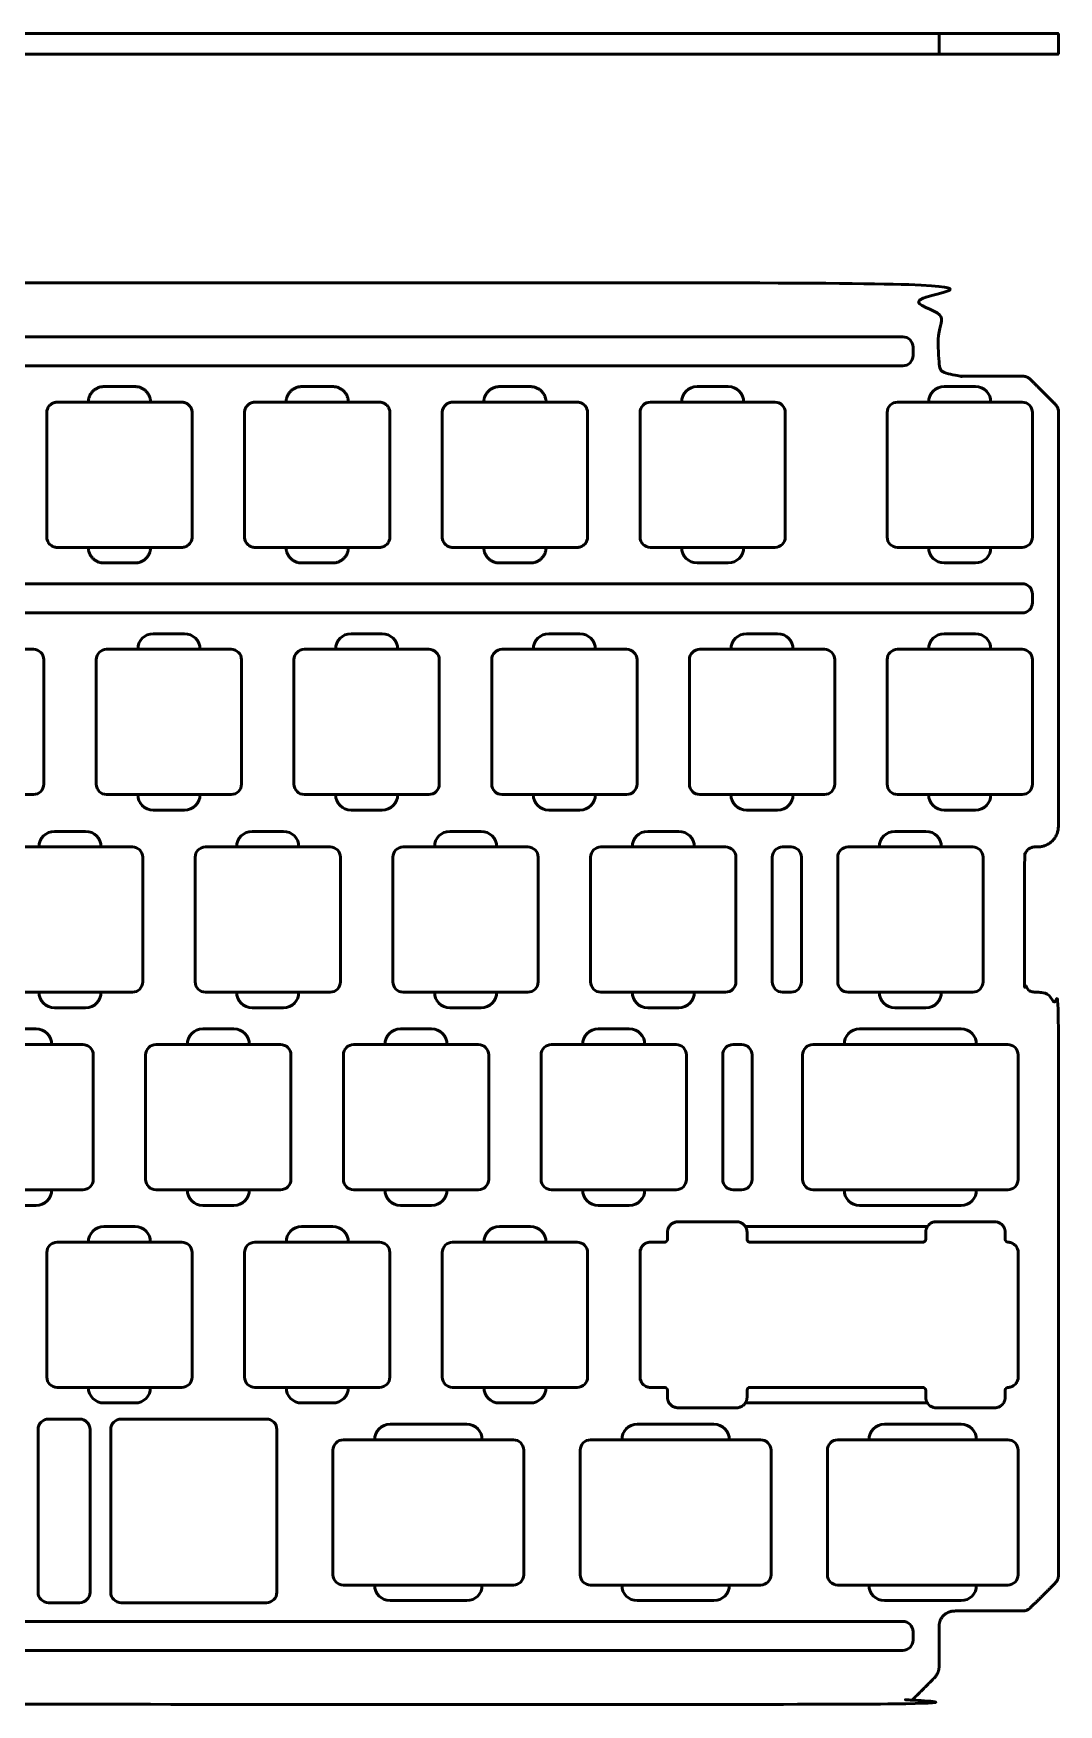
# Model space of a CAD drawing. Header units: millimetres. Extents: x 492 to 937, y -478 to -96.
# Drawn here: x 802.8 to 901.6, y -441.3 to -280.2 of the extents above; entities that cross this region are included whole.
import ezdxf

# ---------------------------------------------------------------- set-up
doc = ezdxf.new("R2010")
doc.units = ezdxf.units.MM
doc.header["$LTSCALE"] = 0.75
doc.layers.add('Visible', color=7, linetype='Continuous', lineweight=50)

msp = doc.modelspace()

# ---------------------------------------------------------------- linework, layer by layer
at = {"layer": 'Visible', "extrusion": (7.26446e-29, 5.93188e-13, -1)}
for p, q in [((734.23, -309.45), (886.54, -309.45)), ((887.54, -310.45), (887.54, -311.25)), ((886.54, -312.25), (734.23, -312.25)), ((866.73, -314.25), (869.73, -314.25)), ((890.54, -314.25), (893.54, -314.25)), ((808.08, -315.75, -0.5), (814.08, -315.75, -0.5)), ((827.13, -315.75, -0.5), (833.13, -315.75, -0.5)), ((846.18, -315.75, -0.5), (852.18, -315.75, -0.5)), ((861.23, -328.75), (861.23, -316.75)), ((862.23, -315.75), (865.23, -315.75)), ((871.23, -315.75, -0.5), (865.23, -315.75, -0.5)), ((871.23, -315.75), (874.23, -315.75)), ((875.23, -316.75), (875.23, -328.75)), ((885.04, -328.75), (885.04, -316.75)), ((886.04, -315.75), (889.04, -315.75)), ((895.04, -315.75, -0.5), (889.04, -315.75, -0.5)), ((895.04, -315.75), (898.04, -315.75)), ((899.04, -316.75), (899.04, -328.75)), ((814.08, -329.75, -0.5), (808.08, -329.75, -0.5)), ((833.13, -329.75, -0.5), (827.13, -329.75, -0.5)), ((852.18, -329.75, -0.5), (846.18, -329.75, -0.5)), ((865.23, -329.75), (862.23, -329.75)), ((865.23, -329.75, -0.5), (871.23, -329.75, -0.5)), ((874.23, -329.75), (871.23, -329.75)), ((889.04, -329.75), (886.04, -329.75)), ((889.04, -329.75, -0.5), (895.04, -329.75, -0.5)), ((898.04, -329.75), (895.04, -329.75)), ((869.73, -331.25), (866.73, -331.25)), ((893.54, -331.25), (890.54, -331.25)), ((619.34, -333.25), (898.04, -333.25)), ((899.04, -334.25), (899.04, -335.07)), ((898.04, -336.07), (619.34, -336.07)), ((814.34, -338.07), (817.34, -338.07)), ((833.39, -338.07), (836.39, -338.07)), ((852.44, -338.07), (855.44, -338.07)), ((871.49, -338.07), (874.49, -338.07)), ((890.54, -338.07), (893.54, -338.07)), ((799.79, -339.57), (802.79, -339.57)), ((809.84, -339.57), (812.84, -339.57)), ((818.84, -339.57, -0.5), (812.84, -339.57, -0.5)), ((818.84, -339.57), (821.84, -339.57)), ((828.89, -339.57), (831.89, -339.57)), ((837.89, -339.57, -0.5), (831.89, -339.57, -0.5)), ((837.89, -339.57), (840.89, -339.57)), ((847.94, -339.57), (850.94, -339.57)), ((856.94, -339.57, -0.5), (850.94, -339.57, -0.5)), ((856.94, -339.57), (859.94, -339.57)), ((866.99, -339.57), (869.99, -339.57)), ((875.99, -339.57, -0.5), (869.99, -339.57, -0.5)), ((875.99, -339.57), (878.99, -339.57)), ((886.04, -339.57), (889.04, -339.57)), ((895.04, -339.57, -0.5), (889.04, -339.57, -0.5)), ((895.04, -339.57), (898.04, -339.57)), ((803.79, -340.57), (803.79, -352.57)), ((808.84, -352.57), (808.84, -340.57)), ((822.84, -340.57), (822.84, -352.57)), ((827.89, -352.57), (827.89, -340.57)), ((841.89, -340.57), (841.89, -352.57)), ((846.94, -352.57), (846.94, -340.57)), ((860.94, -340.57), (860.94, -352.57)), ((865.99, -352.57), (865.99, -340.57)), ((879.99, -340.57), (879.99, -352.57)), ((885.04, -352.57), (885.04, -340.57)), ((899.04, -340.57), (899.04, -352.57)), ((802.79, -353.57), (799.79, -353.57)), ((812.84, -353.57), (809.84, -353.57)), ((812.84, -353.57, -0.5), (818.84, -353.57, -0.5)), ((821.84, -353.57), (818.84, -353.57)), ((831.89, -353.57), (828.89, -353.57)), ((831.89, -353.57, -0.5), (837.89, -353.57, -0.5)), ((840.89, -353.57), (837.89, -353.57)), ((850.94, -353.57), (847.94, -353.57)), ((850.94, -353.57, -0.5), (856.94, -353.57, -0.5)), ((859.94, -353.57), (856.94, -353.57)), ((869.99, -353.57), (866.99, -353.57)), ((869.99, -353.57, -0.5), (875.99, -353.57, -0.5)), ((878.99, -353.57), (875.99, -353.57)), ((889.04, -353.57), (886.04, -353.57)), ((889.04, -353.57, -0.5), (895.04, -353.57, -0.5)), ((898.04, -353.57), (895.04, -353.57)), ((817.34, -355.07), (814.34, -355.07)), ((836.39, -355.07), (833.39, -355.07)), ((855.44, -355.07), (852.44, -355.07)), ((874.49, -355.07), (871.49, -355.07)), ((893.54, -355.07), (890.54, -355.07)), ((804.82, -357.12), (807.82, -357.12)), ((823.87, -357.12), (826.87, -357.12)), ((842.92, -357.12), (845.92, -357.12)), ((861.97, -357.12), (864.97, -357.12)), ((885.78, -357.12), (888.78, -357.12)), ((800.32, -358.62), (803.32, -358.62)), ((809.32, -358.62, -0.5), (803.32, -358.62, -0.5)), ((809.32, -358.62), (812.32, -358.62)), ((819.37, -358.62), (822.37, -358.62)), ((828.37, -358.62, -0.5), (822.37, -358.62, -0.5)), ((828.37, -358.62), (831.37, -358.62)), ((838.42, -358.62), (841.42, -358.62)), ((847.42, -358.62, -0.5), (841.42, -358.62, -0.5)), ((847.42, -358.62), (850.42, -358.62)), ((857.47, -358.62), (860.47, -358.62)), ((866.47, -358.62, -0.5), (860.47, -358.62, -0.5)), ((866.47, -358.62), (869.47, -358.62)), ((874.97, -358.62), (875.78, -358.62)), ((881.28, -358.62), (884.28, -358.62)), ((890.28, -358.62, -0.5), (884.28, -358.62, -0.5)), ((890.28, -358.62), (893.28, -358.62)), ((813.32, -359.62), (813.32, -371.62)), ((818.37, -371.62), (818.37, -359.62)), ((832.37, -359.62), (832.37, -371.62)), ((837.42, -371.62), (837.42, -359.62)), ((851.42, -359.62), (851.42, -371.62)), ((856.47, -371.62), (856.47, -359.62)), ((870.47, -359.62), (870.47, -371.62)), ((873.97, -371.62), (873.97, -359.62)), ((876.78, -359.62), (876.78, -371.62)), ((880.28, -371.62), (880.28, -359.62)), ((894.28, -359.62), (894.28, -371.62)), ((803.32, -372.62), (800.32, -372.62)), ((803.32, -372.62, -0.5), (809.32, -372.62, -0.5)), ((812.32, -372.62), (809.32, -372.62)), ((822.37, -372.62), (819.37, -372.62)), ((822.37, -372.62, -0.5), (828.37, -372.62, -0.5)), ((831.37, -372.62), (828.37, -372.62)), ((841.42, -372.62), (838.42, -372.62)), ((841.42, -372.62, -0.5), (847.42, -372.62, -0.5)), ((850.42, -372.62), (847.42, -372.62)), ((860.47, -372.62), (857.47, -372.62)), ((860.47, -372.62, -0.5), (866.47, -372.62, -0.5)), ((869.47, -372.62), (866.47, -372.62)), ((875.78, -372.62), (874.97, -372.62)), ((884.28, -372.62), (881.28, -372.62)), ((884.28, -372.62, -0.5), (890.28, -372.62, -0.5)), ((893.28, -372.62), (890.28, -372.62)), ((807.82, -374.12), (804.82, -374.12)), ((826.87, -374.12), (823.87, -374.12)), ((845.92, -374.12), (842.92, -374.12)), ((864.97, -374.12), (861.97, -374.12)), ((888.78, -374.12), (885.78, -374.12)), ((800.05, -376.17), (803.05, -376.17)), ((819.1, -376.17), (822.1, -376.17)), ((838.15, -376.17), (841.15, -376.17)), ((857.2, -376.17), (860.2, -376.17)), ((882.39, -376.17), (892.16, -376.17)), ((804.55, -377.67, -0.5), (798.55, -377.67, -0.5)), ((804.55, -377.67), (807.55, -377.67)), ((814.6, -377.67), (817.6, -377.67)), ((823.6, -377.67, -0.5), (817.6, -377.67, -0.5)), ((823.6, -377.67), (826.6, -377.67)), ((833.65, -377.67), (836.65, -377.67)), ((842.65, -377.67, -0.5), (836.65, -377.67, -0.5)), ((842.65, -377.67), (845.65, -377.67)), ((852.7, -377.67), (855.7, -377.67)), ((861.7, -377.67, -0.5), (855.7, -377.67, -0.5)), ((861.7, -377.67), (864.7, -377.67)), ((870.2, -377.67), (871.02, -377.67)), ((877.9, -377.67), (880.89, -377.67)), ((893.66, -377.67, -0.5), (880.89, -377.67, -0.5)), ((893.66, -377.67), (896.66, -377.67)), ((808.55, -378.67), (808.55, -390.67)), ((813.6, -390.67), (813.6, -378.67)), ((827.6, -378.67), (827.6, -390.67)), ((832.65, -390.67), (832.65, -378.67)), ((846.65, -378.67), (846.65, -390.67)), ((851.7, -390.67), (851.7, -378.67)), ((865.7, -378.67), (865.7, -390.67)), ((869.2, -390.67), (869.2, -378.67)), ((872.02, -378.67), (872.02, -390.67)), ((876.9, -390.67), (876.9, -378.67)), ((897.66, -378.67), (897.66, -390.67)), ((798.55, -391.67, -0.5), (804.55, -391.67, -0.5)), ((807.55, -391.67), (804.55, -391.67)), ((817.6, -391.67), (814.6, -391.67)), ((817.6, -391.67, -0.5), (823.6, -391.67, -0.5)), ((826.6, -391.67), (823.6, -391.67)), ((836.65, -391.67), (833.65, -391.67)), ((836.65, -391.67, -0.5), (842.65, -391.67, -0.5)), ((845.65, -391.67), (842.65, -391.67)), ((855.7, -391.67), (852.7, -391.67)), ((855.7, -391.67, -0.5), (861.7, -391.67, -0.5)), ((864.7, -391.67), (861.7, -391.67)), ((871.02, -391.67), (870.2, -391.67)), ((880.89, -391.67), (877.9, -391.67)), ((880.89, -391.67, -0.5), (893.66, -391.67, -0.5)), ((896.66, -391.67), (893.66, -391.67)), ((803.05, -393.17), (800.05, -393.17)), ((822.1, -393.17), (819.1, -393.17)), ((841.15, -393.17), (838.15, -393.17)), ((860.2, -393.17), (857.2, -393.17)), ((892.16, -393.17), (882.39, -393.17)), ((809.58, -395.22), (812.58, -395.22)), ((828.63, -395.22), (831.63, -395.22)), ((847.68, -395.22), (850.68, -395.22)), ((804.08, -409.72), (804.08, -397.72)), ((805.08, -396.72), (808.08, -396.72)), ((814.08, -396.72, -0.5), (808.08, -396.72, -0.5)), ((814.08, -396.72), (817.08, -396.72)), ((818.08, -397.72), (818.08, -409.72)), ((823.13, -409.72), (823.13, -397.72)), ((824.13, -396.72), (827.13, -396.72)), ((833.13, -396.72, -0.5), (827.13, -396.72, -0.5)), ((833.13, -396.72), (836.13, -396.72)), ((837.13, -397.72), (837.13, -409.72)), ((842.18, -409.72), (842.18, -397.72)), ((843.18, -396.72), (846.18, -396.72)), ((852.18, -396.72, -0.5), (846.18, -396.72, -0.5)), ((852.18, -396.72), (855.18, -396.72)), ((856.18, -397.72), (856.18, -409.72)), ((808.08, -410.72), (805.08, -410.72)), ((808.08, -410.72, -0.5), (814.08, -410.72, -0.5)), ((817.08, -410.72), (814.08, -410.72)), ((827.13, -410.72), (824.13, -410.72)), ((827.13, -410.72, -0.5), (833.13, -410.72, -0.5)), ((836.13, -410.72), (833.13, -410.72)), ((846.18, -410.72), (843.18, -410.72)), ((846.18, -410.72, -0.5), (852.18, -410.72, -0.5)), ((855.18, -410.72), (852.18, -410.72)), ((812.58, -412.22), (809.58, -412.22)), ((831.63, -412.22), (828.63, -412.22)), ((850.68, -412.22), (847.68, -412.22)), ((804.24, -413.77), (807.24, -413.77)), ((811.24, -413.77), (825.24, -413.77)), ((803.24, -430.47), (803.24, -414.77)), ((808.24, -414.77), (808.24, -430.47)), ((810.24, -430.47), (810.24, -414.77)), ((826.24, -414.77), (826.24, -430.47)), ((837.15, -414.27), (844.53, -414.27)), ((860.97, -414.27), (868.35, -414.27)), ((884.78, -414.27), (892.16, -414.27)), ((831.65, -428.77), (831.65, -416.77)), ((832.65, -415.77), (835.65, -415.77)), ((846.03, -415.77, -0.5), (835.65, -415.77, -0.5)), ((846.03, -415.77), (849.03, -415.77)), ((850.03, -416.77), (850.03, -428.77)), ((855.47, -428.77), (855.47, -416.77)), ((856.47, -415.77), (859.47, -415.77)), ((869.85, -415.77, -0.5), (859.47, -415.77, -0.5)), ((869.85, -415.77), (872.85, -415.77)), ((873.85, -416.77), (873.85, -428.77)), ((879.28, -428.77), (879.28, -416.77)), ((880.28, -415.77), (883.28, -415.77)), ((893.66, -415.77, -0.5), (883.28, -415.77, -0.5)), ((893.66, -415.77), (896.66, -415.77)), ((897.66, -416.77), (897.66, -428.77)), ((835.65, -429.77), (832.65, -429.77)), ((835.65, -429.77, -0.5), (846.03, -429.77, -0.5)), ((849.03, -429.77), (846.03, -429.77)), ((859.47, -429.77), (856.47, -429.77)), ((859.47, -429.77, -0.5), (869.85, -429.77, -0.5)), ((872.85, -429.77), (869.85, -429.77)), ((883.28, -429.77), (880.28, -429.77)), ((883.28, -429.77, -0.5), (893.66, -429.77, -0.5)), ((896.66, -429.77), (893.66, -429.77)), ((807.24, -431.47), (804.24, -431.47)), ((825.24, -431.47), (811.24, -431.47)), ((844.53, -431.27), (837.15, -431.27)), ((868.35, -431.27), (860.97, -431.27)), ((892.16, -431.27), (884.78, -431.27)), ((734.23, -433.27), (886.54, -433.27)), ((887.54, -434.27), (887.54, -435.07)), ((886.54, -436.07), (734.23, -436.07))]:
    msp.add_line(p, q, dxfattribs=at)
for centre, radius, start, end in [((-886.54, -310.45), 1, 90, 180), ((-886.54, -311.25), 1, 180, 270), ((-866.73, -315.75), 1.5, 0, 90), ((-869.73, -315.75), 1.5, 90, 180), ((-890.54, -315.75), 1.5, 0, 90), ((-893.54, -315.75), 1.5, 90, 180), ((-862.23, -316.75), 1, 0, 90), ((-874.23, -316.75), 1, 90, 180), ((-886.04, -316.75), 1, 0, 90), ((-898.04, -316.75), 1, 90, 180), ((-862.23, -328.75), 1, 270, 0), ((-866.73, -329.75), 1.5, 270, 0), ((-869.73, -329.75), 1.5, 180, 270), ((-874.23, -328.75), 1, 180, 270), ((-886.04, -328.75), 1, 270, 0), ((-890.54, -329.75), 1.5, 270, 0), ((-893.54, -329.75), 1.5, 180, 270), ((-898.04, -328.75), 1, 180, 270), ((-898.04, -334.25), 1, 90, 180), ((-898.04, -335.07), 1, 180, 270), ((-814.34, -339.57), 1.5, 0, 90), ((-817.34, -339.57), 1.5, 90, 180), ((-833.39, -339.57), 1.5, 0, 90), ((-836.39, -339.57), 1.5, 90, 180), ((-852.44, -339.57), 1.5, 0, 90), ((-855.44, -339.57), 1.5, 90, 180), ((-871.49, -339.57), 1.5, 0, 90), ((-874.49, -339.57), 1.5, 90, 180), ((-890.54, -339.57), 1.5, 0, 90), ((-893.54, -339.57), 1.5, 90, 180), ((-802.79, -340.57), 1, 90, 180), ((-809.84, -340.57), 1, 0, 90), ((-821.84, -340.57), 1, 90, 180), ((-828.89, -340.57), 1, 0, 90), ((-840.89, -340.57), 1, 90, 180), ((-847.94, -340.57), 1, 0, 90), ((-859.94, -340.57), 1, 90, 180), ((-866.99, -340.57), 1, 0, 90), ((-878.99, -340.57), 1, 90, 180), ((-886.04, -340.57), 1, 0, 90), ((-898.04, -340.57), 1, 90, 180), ((-802.79, -352.57), 1, 180, 270), ((-809.84, -352.57), 1, 270, 0), ((-821.84, -352.57), 1, 180, 270), ((-828.89, -352.57), 1, 270, 0), ((-840.89, -352.57), 1, 180, 270), ((-847.94, -352.57), 1, 270, 360), ((-859.94, -352.57), 1, 180, 270), ((-866.99, -352.57), 1, 270, 0), ((-878.99, -352.57), 1, 180, 270), ((-886.04, -352.57), 1, 270, 0), ((-898.04, -352.57), 1, 180, 270), ((-814.34, -353.57), 1.5, 270, 0), ((-817.34, -353.57), 1.5, 180, 270), ((-833.39, -353.57), 1.5, 270, 0), ((-836.39, -353.57), 1.5, 180, 270), ((-852.44, -353.57), 1.5, 270, 0), ((-855.44, -353.57), 1.5, 180, 270), ((-871.49, -353.57), 1.5, 270, 0), ((-874.49, -353.57), 1.5, 180, 270), ((-890.54, -353.57), 1.5, 270, 0), ((-893.54, -353.57), 1.5, 180, 270), ((-804.82, -358.62), 1.5, 0, 90), ((-807.82, -358.62), 1.5, 90, 180), ((-823.87, -358.62), 1.5, 0, 90), ((-826.87, -358.62), 1.5, 90, 180), ((-842.92, -358.62), 1.5, 360, 90), ((-845.92, -358.62), 1.5, 90, 180), ((-861.97, -358.62), 1.5, 0, 90), ((-864.97, -358.62), 1.5, 90, 180), ((-885.78, -358.62), 1.5, 0, 90), ((-888.78, -358.62), 1.5, 90, 180), ((-812.32, -359.62), 1, 90, 180), ((-819.37, -359.62), 1, 0, 90), ((-831.37, -359.62), 1, 90, 180), ((-838.42, -359.62), 1, 0, 90), ((-850.42, -359.62), 1, 90, 180), ((-857.47, -359.62), 1, 0, 90), ((-869.47, -359.62), 1, 90, 180), ((-874.97, -359.62), 1, 0, 90), ((-875.78, -359.62), 1, 90, 180), ((-881.28, -359.62), 1, 0, 90), ((-893.28, -359.62), 1, 90, 180), ((-812.32, -371.62), 1, 180, 270), ((-819.37, -371.62), 1, 270, 360), ((-831.37, -371.62), 1, 180, 270), ((-838.42, -371.62), 1, 270, 0), ((-850.42, -371.62), 1, 180, 270), ((-857.47, -371.62), 1, 270, 0), ((-869.47, -371.62), 1, 180, 270), ((-874.97, -371.62), 1, 270, 0), ((-875.78, -371.62), 1, 180, 270), ((-881.28, -371.62), 1, 270, 0), ((-893.28, -371.62), 1, 180, 270), ((-804.82, -372.62), 1.5, 270, 0), ((-807.82, -372.62), 1.5, 180, 270), ((-823.87, -372.62), 1.5, 270, 0), ((-826.87, -372.62), 1.5, 180, 270), ((-842.92, -372.62), 1.5, 270, 0), ((-845.92, -372.62), 1.5, 180, 270), ((-861.97, -372.62), 1.5, 270, 0), ((-864.97, -372.62), 1.5, 180, 270), ((-885.78, -372.62), 1.5, 270, 0), ((-888.78, -372.62), 1.5, 180, 270), ((-803.05, -377.67), 1.5, 90, 180), ((-819.1, -377.67), 1.5, 0, 90), ((-822.1, -377.67), 1.5, 90, 180), ((-838.15, -377.67), 1.5, 0, 90), ((-841.15, -377.67), 1.5, 90, 180), ((-857.2, -377.67), 1.5, 0, 90), ((-860.2, -377.67), 1.5, 90, 180), ((-882.39, -377.67), 1.5, 0, 90), ((-892.16, -377.67), 1.5, 90, 180), ((-807.55, -378.67), 1, 90, 180), ((-814.6, -378.67), 1, 0, 90), ((-826.6, -378.67), 1, 90, 180), ((-833.65, -378.67), 1, 0, 90), ((-845.65, -378.67), 1, 90, 180), ((-852.7, -378.67), 1, 0, 90), ((-864.7, -378.67), 1, 90, 180), ((-870.2, -378.67), 1, 0, 90), ((-871.02, -378.67), 1, 90, 180), ((-877.9, -378.67), 1, 0, 90), ((-896.66, -378.67), 1, 90, 180), ((-807.55, -390.67), 1, 180, 270), ((-814.6, -390.67), 1, 270, 0), ((-826.6, -390.67), 1, 180, 270), ((-833.65, -390.67), 1, 270, 0), ((-845.65, -390.67), 1, 180, 270), ((-852.7, -390.67), 1, 270, 0), ((-864.7, -390.67), 1, 180, 270), ((-870.2, -390.67), 1, 270, 0), ((-871.02, -390.67), 1, 180, 270), ((-877.9, -390.67), 1, 270, 0), ((-896.66, -390.67), 1, 180, 270), ((-803.05, -391.67), 1.5, 180, 270), ((-819.1, -391.67), 1.5, 270, 0), ((-822.1, -391.67), 1.5, 180, 270), ((-838.15, -391.67), 1.5, 270, 0), ((-841.15, -391.67), 1.5, 180, 270), ((-857.2, -391.67), 1.5, 270, 0), ((-860.2, -391.67), 1.5, 180, 270), ((-882.39, -391.67), 1.5, 270, 0), ((-892.16, -391.67), 1.5, 180, 270), ((-809.58, -396.72), 1.5, 0, 90), ((-812.58, -396.72), 1.5, 90, 180), ((-828.63, -396.72), 1.5, 0, 90), ((-831.63, -396.72), 1.5, 90, 180), ((-847.68, -396.72), 1.5, 360, 90), ((-850.68, -396.72), 1.5, 90, 180), ((-805.08, -397.72), 1, 0, 90), ((-817.08, -397.72), 1, 90, 180), ((-824.13, -397.72), 1, 0, 90), ((-836.13, -397.72), 1, 90, 180), ((-843.18, -397.72), 1, 0, 90), ((-855.18, -397.72), 1, 90, 180), ((-805.08, -409.72), 1, 270, 0), ((-809.58, -410.72), 1.5, 270, 0), ((-812.58, -410.72), 1.5, 180, 270), ((-817.08, -409.72), 1, 180, 270), ((-824.13, -409.72), 1, 270, 0), ((-828.63, -410.72), 1.5, 270, 0), ((-831.63, -410.72), 1.5, 180, 270), ((-836.13, -409.72), 1, 180, 270), ((-843.18, -409.72), 1, 270, 0), ((-847.68, -410.72), 1.5, 270, 0), ((-850.68, -410.72), 1.5, 180, 270), ((-855.18, -409.72), 1, 180, 270), ((-804.24, -414.77), 1, 0, 90), ((-807.24, -414.77), 1, 90, 180), ((-811.24, -414.77), 1, 0, 90), ((-825.24, -414.77), 1, 90, 180), ((-837.15, -415.77), 1.5, 0, 90), ((-844.53, -415.77), 1.5, 90, 180), ((-860.97, -415.77), 1.5, 0, 90), ((-868.35, -415.77), 1.5, 90, 180), ((-884.78, -415.77), 1.5, 0, 90), ((-892.16, -415.77), 1.5, 90, 180), ((-832.65, -416.77), 1, 0, 90), ((-849.03, -416.77), 1, 90, 180), ((-856.47, -416.77), 1, 0, 90), ((-872.85, -416.77), 1, 90, 180), ((-880.28, -416.77), 1, 0, 90), ((-896.66, -416.77), 1, 90, 180), ((-832.65, -428.77), 1, 270, 0), ((-837.15, -429.77), 1.5, 270, 0), ((-844.53, -429.77), 1.5, 180, 270), ((-849.03, -428.77), 1, 180, 270), ((-856.47, -428.77), 1, 270, 0), ((-860.97, -429.77), 1.5, 270, 0), ((-868.35, -429.77), 1.5, 180, 270), ((-872.85, -428.77), 1, 180, 270), ((-880.28, -428.77), 1, 270, 0), ((-884.78, -429.77), 1.5, 270, 0), ((-892.16, -429.77), 1.5, 180, 270), ((-896.66, -428.77), 1, 180, 270), ((-804.24, -430.47), 1, 270, 0), ((-807.24, -430.47), 1, 180, 270), ((-811.24, -430.47), 1, 270, 0), ((-825.24, -430.47), 1, 180, 270), ((-886.54, -434.27), 1, 90, 180), ((-886.54, -435.07), 1, 180, 270)]:
    msp.add_arc(centre, radius, start, end, dxfattribs=at)
at = {"layer": 'Visible'}
for points, weights, knots in [([(886.42, -280.2, 67.51), (755.93, -280.2, 67.51), (625.44, -280.2, 67.51), (624.44, -280.2, 67.51), (624.44, -280.2, 66.51)], [1, 1, 1, 0.707106781187, 1], [0, 0, 0, 1, 1, 2.570796, 2.570796, 2.570796]), ([(890.04, -280.2, 63.88), (890.04, -280.2, 64.51), (889.6, -280.2, 64.95), (888.54, -280.2, 66.01), (887.48, -280.2, 67.07)], [1, 0.923879532511, 1, 1, 1], [9.712389, 9.712389, 9.712389, 10.497787, 10.497787, 11.497787, 11.497787, 11.497787]), ([(901.54, -280.2, 55.09), (901.54, -280.2, 55.51), (901.25, -280.2, 55.8), (900.04, -280.2, 57.01), (898.83, -280.2, 58.21), (898.54, -280.2, 58.51), (898.13, -280.2, 58.51), (894.83, -280.2, 58.51), (891.54, -280.2, 58.51), (890.04, -280.2, 58.51), (890.04, -280.2, 60.01)], [1, 0.923879532511, 1, 1, 1, 0.923879532511, 1, 1, 1, 0.707106781187, 1], [6.141593, 6.141593, 6.141593, 6.926991, 6.926991, 7.926991, 7.926991, 8.712389, 8.712389, 9.712389, 9.712389, 11.283185, 11.283185, 11.283185]), ([(624.44, -282.2, 66.51), (624.44, -282.2, 67.51), (625.44, -282.2, 67.51), (755.93, -282.2, 67.51), (886.42, -282.2, 67.51), (887.04, -282.2, 67.51), (887.48, -282.2, 67.07), (888.54, -282.2, 66.01), (889.6, -282.2, 64.95), (890.04, -282.2, 64.51), (890.04, -282.2, 63.88)], [1, 0.707106781187, 1, 1, 1, 0.923879532511, 1, 1, 1, 0.923879532511, 1], [3.570796, 3.570796, 3.570796, 5.141593, 5.141593, 6.141593, 6.141593, 6.926991, 6.926991, 7.926991, 7.926991, 8.712389, 8.712389, 8.712389]), ([(890.04, -282.2, 60.01), (890.04, -282.2, 58.51), (891.54, -282.2, 58.51), (894.83, -282.2, 58.51), (898.13, -282.2, 58.51), (898.54, -282.2, 58.51), (898.83, -282.2, 58.21), (900.04, -282.2, 57.01), (901.25, -282.2, 55.8)], [1, 0.707106781187, 1, 1, 1, 0.923879532511, 1, 1, 1], [0, 0, 0, 1.570796, 1.570796, 2.570796, 2.570796, 3.356194, 3.356194, 4.356194, 4.356194, 4.356194]), ([(618.73, -308.96), (619.44, -308.25), (620.14, -307.55), (620.44, -307.25), (620.85, -307.25), (621.9, -307.25), (622.94, -307.25), (624.44, -307.25), (624.44, -305.75), (624.44, -305.5), (624.44, -305.25), (624.44, -304.25), (625.44, -304.25), (755.93, -304.25), (886.42, -304.25), (887.04, -304.25), (887.48, -304.69), (888.54, -305.75), (889.6, -306.81), (890.04, -307.25), (890.04, -307.88), (890.04, -309.81), (890.04, -311.75), (890.04, -313.25), (891.54, -313.25), (894.83, -313.25), (898.13, -313.25)], [1, 1, 1, 0.923879532511, 1, 1, 1, 0.707106781187, 1, 1, 1, 0.707106781187, 1, 1, 1, 0.923879532511, 1, 1, 1, 0.923879532511, 1, 1, 1, 0.707106781187, 1, 1, 1], [46.132741, 46.132741, 46.132741, 47.132741, 47.132741, 47.918139, 47.918139, 48.918139, 48.918139, 50.488936, 50.488936, 51.488936, 51.488936, 53.059732, 53.059732, 54.059732, 54.059732, 54.84513, 54.84513, 55.84513, 55.84513, 56.630528, 56.630528, 57.630528, 57.630528, 59.201325, 59.201325, 60.201325, 60.201325, 60.201325]), ([(898.13, -313.25), (898.54, -313.25), (898.83, -313.55), (900.04, -314.75), (901.25, -315.96)], [1, 0.923879532511, 1, 1, 1], [60.201325, 60.201325, 60.201325, 60.986723, 60.986723, 61.986723, 61.986723, 61.986723]), ([(808.08, -315.75), (808.08, -314.25), (809.58, -314.25), (811.08, -314.25), (812.58, -314.25), (814.08, -314.25), (814.08, -315.75)], [1, 0.707106781187, 1, 1, 1, 0.707106781187, 1], [10.283185, 10.283185, 10.283185, 11.853982, 11.853982, 12.853982, 12.853982, 14.424778, 14.424778, 14.424778]), ([(827.13, -315.75), (827.13, -314.25), (828.63, -314.25), (830.13, -314.25), (831.63, -314.25), (833.13, -314.25), (833.13, -315.75)], [1, 0.707106781187, 1, 1, 1, 0.707106781187, 1], [10.283185, 10.283185, 10.283185, 11.853982, 11.853982, 12.853982, 12.853982, 14.424778, 14.424778, 14.424778]), ([(805.08, -329.75), (804.08, -329.75), (804.08, -328.75), (804.08, -322.75), (804.08, -316.75), (804.08, -315.75), (805.08, -315.75)], [1, 0.707106781187, 1, 1, 1, 0.707106781187, 1], [5.141593, 5.141593, 5.141593, 6.712389, 6.712389, 7.712389, 7.712389, 9.283185, 9.283185, 9.283185]), ([(817.08, -315.75), (818.08, -315.75), (818.08, -316.75), (818.08, -322.75), (818.08, -328.75), (818.08, -329.75), (817.08, -329.75)], [1, 0.707106781187, 1, 1, 1, 0.707106781187, 1], [15.424778, 15.424778, 15.424778, 16.995574, 16.995574, 17.995574, 17.995574, 19.566371, 19.566371, 19.566371]), ([(824.13, -329.75), (823.13, -329.75), (823.13, -328.75), (823.13, -322.75), (823.13, -316.75), (823.13, -315.75), (824.13, -315.75)], [1, 0.707106781187, 1, 1, 1, 0.707106781187, 1], [5.141593, 5.141593, 5.141593, 6.712389, 6.712389, 7.712389, 7.712389, 9.283185, 9.283185, 9.283185]), ([(836.13, -315.75), (837.13, -315.75), (837.13, -316.75), (837.13, -322.75), (837.13, -328.75), (837.13, -329.75), (836.13, -329.75)], [1, 0.707106781187, 1, 1, 1, 0.707106781187, 1], [15.424778, 15.424778, 15.424778, 16.995574, 16.995574, 17.995574, 17.995574, 19.566371, 19.566371, 19.566371]), ([(843.18, -315.75), (842.18, -315.75), (842.18, -316.75), (842.18, -322.75), (842.18, -328.75), (842.18, -329.75), (843.18, -329.75)], [1, 0.707106781187, 1, 1, 1, 0.707106781187, 1], [2.570796, 2.570796, 2.570796, 4.141593, 4.141593, 5.141593, 5.141593, 6.712389, 6.712389, 6.712389]), ([(855.18, -329.75), (856.18, -329.75), (856.18, -328.75), (856.18, -322.75), (856.18, -316.75), (856.18, -315.75), (855.18, -315.75)], [1, 0.707106781187, 1, 1, 1, 0.707106781187, 1], [12.853982, 12.853982, 12.853982, 14.424778, 14.424778, 15.424778, 15.424778, 16.995574, 16.995574, 16.995574]), ([(901.25, -315.96), (901.54, -316.25), (901.54, -316.67), (901.54, -336.64), (901.54, -356.62), (901.54, -358.62), (899.54, -358.62)], [1, 0.923879532511, 1, 1, 1, 0.707106781187, 1], [61.986723, 61.986723, 61.986723, 62.772121, 62.772121, 63.772121, 63.772121, 65.342917, 65.342917, 65.342917]), ([(814.08, -329.75), (814.08, -331.25), (812.58, -331.25), (811.08, -331.25), (809.58, -331.25), (808.08, -331.25), (808.08, -329.75)], [1, 0.707106781187, 1, 1, 1, 0.707106781187, 1], [0, 0, 0, 1.570796, 1.570796, 2.570796, 2.570796, 4.141593, 4.141593, 4.141593]), ([(833.13, -329.75), (833.13, -331.25), (831.63, -331.25), (830.13, -331.25), (828.63, -331.25), (827.13, -331.25), (827.13, -329.75)], [1, 0.707106781187, 1, 1, 1, 0.707106781187, 1], [0, 0, 0, 1.570796, 1.570796, 2.570796, 2.570796, 4.141593, 4.141593, 4.141593]), ([(846.18, -329.75), (846.18, -331.25), (847.68, -331.25), (849.18, -331.25), (850.68, -331.25), (852.18, -331.25), (852.18, -329.75)], [1, 0.707106781187, 1, 1, 1, 0.707106781187, 1], [7.712389, 7.712389, 7.712389, 9.283185, 9.283185, 10.283185, 10.283185, 11.853982, 11.853982, 11.853982]), ([(899.54, -358.62), (899.41, -358.62), (899.28, -358.62), (898.28, -358.62), (898.28, -359.62), (898.28, -365.62), (898.28, -371.62), (898.28, -372.62), (899.28, -372.62), (899.41, -372.62), (899.54, -372.62), (901.54, -372.62), (901.54, -374.62), (901.54, -401.73), (901.54, -428.85)], [1, 1, 1, 0.707106781187, 1, 1, 1, 0.707106781187, 1, 1, 1, 0.707106781187, 1, 1, 1], [65.342917, 65.342917, 65.342917, 66.342917, 66.342917, 67.913714, 67.913714, 68.913714, 68.913714, 70.48451, 70.48451, 71.48451, 71.48451, 73.055306, 73.055306, 74.055306, 74.055306, 74.055306]), ([(863.88, -396.42), (863.88, -396.09), (863.88, -395.75), (863.88, -394.75), (864.88, -394.75), (867.71, -394.75), (870.54, -394.75)], [1, 1, 1, 0.707106781187, 1, 1, 1], [31.11645, 31.11645, 31.11645, 32.11645, 32.11645, 33.687246, 33.687246, 34.687246, 34.687246, 34.687246]), ([(888.92, -395.22, -0.5), (888.76, -395.46, -0.5), (888.76, -395.75, -0.5), (888.76, -396.09, -0.5), (888.76, -396.42, -0.5)], [1, 0.959933553455, 1, 1, 1], [0, 0, 0, 0.568063, 0.568063, 1.568063, 1.568063, 1.568063]), ([(888.92, -395.22), (889.21, -394.75), (889.76, -394.75), (892.59, -394.75), (895.41, -394.75), (896.41, -394.75), (896.41, -395.75)], [1, 0.876926443568, 1, 1, 1, 0.707106781187, 1], [0, 0, 0, 1.002734, 1.002734, 2.002734, 2.002734, 3.57353, 3.57353, 3.57353]), ([(862.23, -410.72), (861.23, -410.72), (861.23, -409.72), (861.23, -403.72), (861.23, -397.72), (861.23, -396.72), (862.23, -396.72)], [1, 0.707106781187, 1, 1, 1, 0.707106781187, 1], [24.404061, 24.404061, 24.404061, 25.974857, 25.974857, 26.974857, 26.974857, 28.545653, 28.545653, 28.545653]), ([(863.58, -396.72), (863.71, -396.72), (863.79, -396.63), (863.88, -396.54), (863.88, -396.42)], [1, 0.923879532511, 1, 0.923879532511, 1], [29.545653, 29.545653, 29.545653, 30.331051, 30.331051, 31.11645, 31.11645, 31.11645]), ([(888.76, -396.42, -0.5), (888.76, -396.72, -0.5), (888.46, -396.72, -0.5), (880.15, -396.72, -0.5), (871.84, -396.72, -0.5)], [1, 0.707106781187, 1, 1, 1], [1.568063, 1.568063, 1.568063, 3.138859, 3.138859, 4.138859, 4.138859, 4.138859]), ([(896.7, -396.72), (897.66, -396.76), (897.66, -397.72), (897.66, -403.72), (897.66, -409.72), (897.66, -410.67), (896.7, -410.72)], [1, 0.722016222031, 1, 1, 1, 0.722016222031, 1], [6.101699, 6.101699, 6.101699, 7.629867, 7.629867, 8.629867, 8.629867, 10.158036, 10.158036, 10.158036]), ([(871.54, -411.02, -0.5), (871.54, -410.72, -0.5), (871.84, -410.72, -0.5), (880.15, -410.72, -0.5), (888.46, -410.72, -0.5)], [1, 0.707106781187, 1, 1, 1], [1.568063, 1.568063, 1.568063, 3.138859, 3.138859, 4.138859, 4.138859, 4.138859]), ([(871.38, -412.22), (871.09, -412.68), (870.54, -412.68), (867.71, -412.68), (864.88, -412.68), (863.88, -412.68), (863.88, -411.68), (863.88, -411.35), (863.88, -411.02)], [1, 0.876926443568, 1, 1, 1, 0.707106781187, 1, 1, 1], [17.259734, 17.259734, 17.259734, 18.262468, 18.262468, 19.262468, 19.262468, 20.833264, 20.833264, 21.833264, 21.833264, 21.833264]), ([(888.76, -411.02, -0.5), (888.76, -411.35, -0.5), (888.76, -411.68, -0.5), (888.76, -411.97, -0.5), (888.92, -412.22, -0.5)], [1, 1, 1, 0.959933553455, 1], [5.709655, 5.709655, 5.709655, 6.709655, 6.709655, 7.277718, 7.277718, 7.277718]), ([(896.41, -411.68), (896.41, -412.68), (895.41, -412.68), (892.59, -412.68), (889.76, -412.68), (889.21, -412.68), (888.92, -412.22)], [1, 0.707106781187, 1, 1, 1, 0.876926443568, 1], [12.686204, 12.686204, 12.686204, 14.257001, 14.257001, 15.257001, 15.257001, 16.259734, 16.259734, 16.259734]), ([(901.54, -428.85), (901.54, -429.27), (901.25, -429.56), (900.04, -430.77), (898.83, -431.97)], [1, 0.923879532511, 1, 1, 1], [74.055306, 74.055306, 74.055306, 74.840704, 74.840704, 75.840704, 75.840704, 75.840704]), ([(887.48, -440.83), (887.04, -441.27), (886.42, -441.27), (727.73, -441.27), (569.05, -441.27), (568.43, -441.27), (567.99, -440.83), (566.93, -439.77), (565.87, -438.71), (565.43, -438.27), (565.43, -437.65), (565.43, -435.71), (565.43, -433.77), (565.43, -432.27), (563.93, -432.27), (560.64, -432.27), (557.34, -432.27)], [1, 0.923879532511, 1, 1, 1, 0.923879532511, 1, 1, 1, 0.923879532511, 1, 1, 1, 0.707106781187, 1, 1, 1], [81.982297, 81.982297, 81.982297, 82.767695, 82.767695, 83.767695, 83.767695, 84.553093, 84.553093, 85.553093, 85.553093, 86.338492, 86.338492, 87.338492, 87.338492, 88.909288, 88.909288, 89.909288, 89.909288, 89.909288]), ([(898.83, -431.97), (898.54, -432.27), (898.13, -432.27), (894.83, -432.27), (891.54, -432.27), (890.04, -432.27), (890.04, -433.77)], [1, 0.923879532511, 1, 1, 1, 0.707106781187, 1], [75.840704, 75.840704, 75.840704, 76.626103, 76.626103, 77.626103, 77.626103, 79.196899, 79.196899, 79.196899]), ([(890.04, -437.65), (890.04, -438.27), (889.6, -438.71), (888.54, -439.77), (887.48, -440.83)], [1, 0.923879532511, 1, 1, 1], [80.196899, 80.196899, 80.196899, 80.982297, 80.982297, 81.982297, 81.982297, 81.982297])]:
    msp.add_rational_spline(points, weights, degree=2, knots=knots, dxfattribs=at)
for points, weights in [([(887.48, -280.2, 67.07), (887.04, -280.2, 67.51), (886.42, -280.2, 67.51)], [1, 0.923879532511, 1]), ([(901.25, -282.2, 55.8), (901.54, -282.2, 55.51), (901.54, -282.2, 55.09)], [1, 0.923879532511, 1]), ([(847.68, -314.25), (846.18, -314.25), (846.18, -315.75)], [1, 0.707106781187, 1]), ([(852.18, -315.75), (852.18, -314.25), (850.68, -314.25)], [1, 0.707106781187, 1]), ([(870.54, -394.75), (871.09, -394.75), (871.38, -395.22)], [1, 0.876926443568, 1]), ([(871.54, -395.75, -0.5), (871.54, -395.46, -0.5), (871.38, -395.22, -0.5)], [1, 0.959933553455, 1]), ([(871.84, -396.72, -0.5), (871.54, -396.72, -0.5), (871.54, -396.42, -0.5)], [1, 0.707106781187, 1]), ([(896.41, -396.42), (896.41, -396.71), (896.7, -396.72)], [1, 0.722016222031, 1]), ([(863.88, -411.02), (863.88, -410.72), (863.58, -410.72)], [1, 0.707106781188, 1]), ([(888.46, -410.72, -0.5), (888.76, -410.72, -0.5), (888.76, -411.02, -0.5)], [1, 0.707106781187, 1]), ([(896.7, -410.72), (896.41, -410.73), (896.41, -411.02)], [1, 0.722016222031, 1]), ([(871.38, -412.22, -0.5), (871.54, -411.97, -0.5), (871.54, -411.68, -0.5)], [1, 0.959933553455, 1])]:
    msp.add_rational_spline(points, weights, degree=2, dxfattribs=at)
for points in [[(890.04, -282.2, 63.88), (890.04, -281.2, 63.88), (890.04, -280.2, 63.88)], [(901.54, -282.2, 55.09), (901.54, -281.2, 55.09), (901.54, -280.2, 55.09)], [(850.68, -314.25), (849.18, -314.25), (847.68, -314.25)], [(805.08, -315.75), (806.58, -315.75), (808.08, -315.75)], [(814.08, -315.75), (815.58, -315.75), (817.08, -315.75)], [(824.13, -315.75), (825.63, -315.75), (827.13, -315.75)], [(833.13, -315.75), (834.63, -315.75), (836.13, -315.75)], [(846.18, -315.75), (844.68, -315.75), (843.18, -315.75)], [(855.18, -315.75), (853.68, -315.75), (852.18, -315.75)], [(808.08, -329.75), (806.58, -329.75), (805.08, -329.75)], [(817.08, -329.75), (815.58, -329.75), (814.08, -329.75)], [(827.13, -329.75), (825.63, -329.75), (824.13, -329.75)], [(836.13, -329.75), (834.63, -329.75), (833.13, -329.75)], [(843.18, -329.75), (844.68, -329.75), (846.18, -329.75)], [(852.18, -329.75), (853.68, -329.75), (855.18, -329.75)], [(871.38, -395.22), (880.15, -395.22), (888.92, -395.22)], [(871.54, -396.42, -0.5), (871.54, -396.09, -0.5), (871.54, -395.75, -0.5)], [(896.41, -395.75), (896.41, -396.09), (896.41, -396.42)], [(862.23, -396.72), (862.91, -396.72), (863.58, -396.72)], [(863.58, -410.72), (862.91, -410.72), (862.23, -410.72)], [(888.92, -412.22), (880.15, -412.22), (871.38, -412.22)], [(871.54, -411.68, -0.5), (871.54, -411.35, -0.5), (871.54, -411.02, -0.5)], [(896.41, -411.02), (896.41, -411.35), (896.41, -411.68)], [(890.04, -433.77), (890.04, -435.71), (890.04, -437.65)]]:
    msp.add_open_spline(points, degree=2, dxfattribs=at)

doc.saveas('drawing.dxf')
